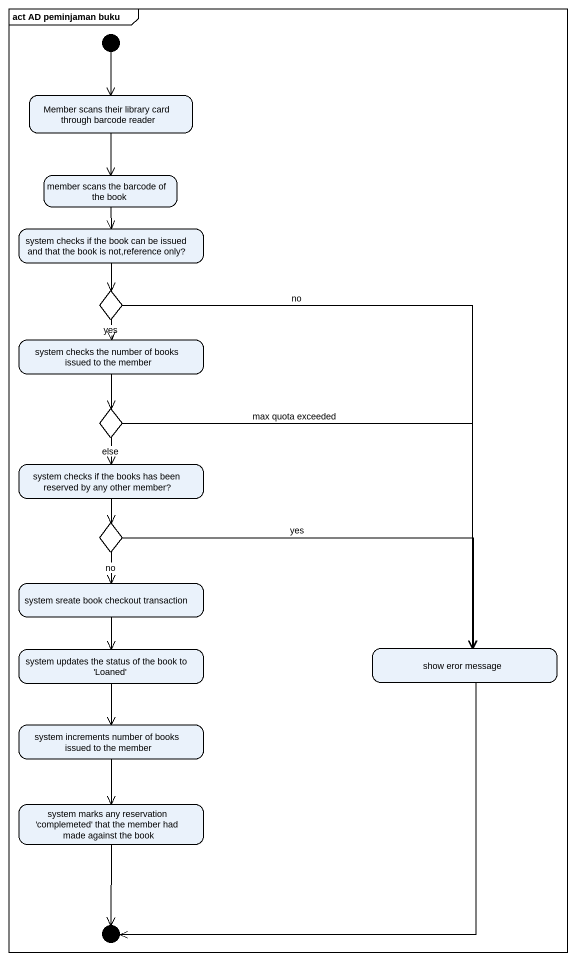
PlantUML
@startuml
mainframe act AD peminjaman buku
hide empty description
state initial1 <<start>>
state "Member scans their library card through barcode reader" as Member_scans_their_library
state "member scans the barcode of the book" as member_scans_the_barcode_of
state "system checks if the book can be issued and that the book is not,reference only?" as system_checks_if_the_book
state choice1 <<choice>>
state "system checks the number of books issued to the member" as system_checks_the_number_of
state choice2 <<choice>>
state "system checks if the books has been reserved by any other member?" as system_checks_if_the_books
state choice3 <<choice>>
state "system sreate book checkout transaction" as system_sreate_book_checkout
state "system updates the status of the book to 'Loaned'" as system_updates_the_status
state "show eror message" as show_eror_message
state "system increments number of books issued to the member" as system_increments_number_of
state "system marks any reservation 'complemeted' that the member had made against the book" as system_marks_any
state initial2 <<start>>
initial1 --> Member_scans_their_library
Member_scans_their_library --> member_scans_the_barcode_of
member_scans_the_barcode_of --> system_checks_if_the_book
system_checks_if_the_book --> choice1
choice1 --> system_checks_the_number_of : yes
choice1 --> show_eror_message : no
system_checks_the_number_of --> choice2
choice2 --> system_checks_if_the_books : else
choice2 --> show_eror_message : max quota exceeded
system_checks_if_the_books --> choice3
choice3 --> system_sreate_book_checkout : no
choice3 -right-> show_eror_message : yes
system_sreate_book_checkout --> system_updates_the_status
system_updates_the_status --> system_increments_number_of
show_eror_message --> initial2
system_increments_number_of --> system_marks_any
system_marks_any --> initial2
@enduml
